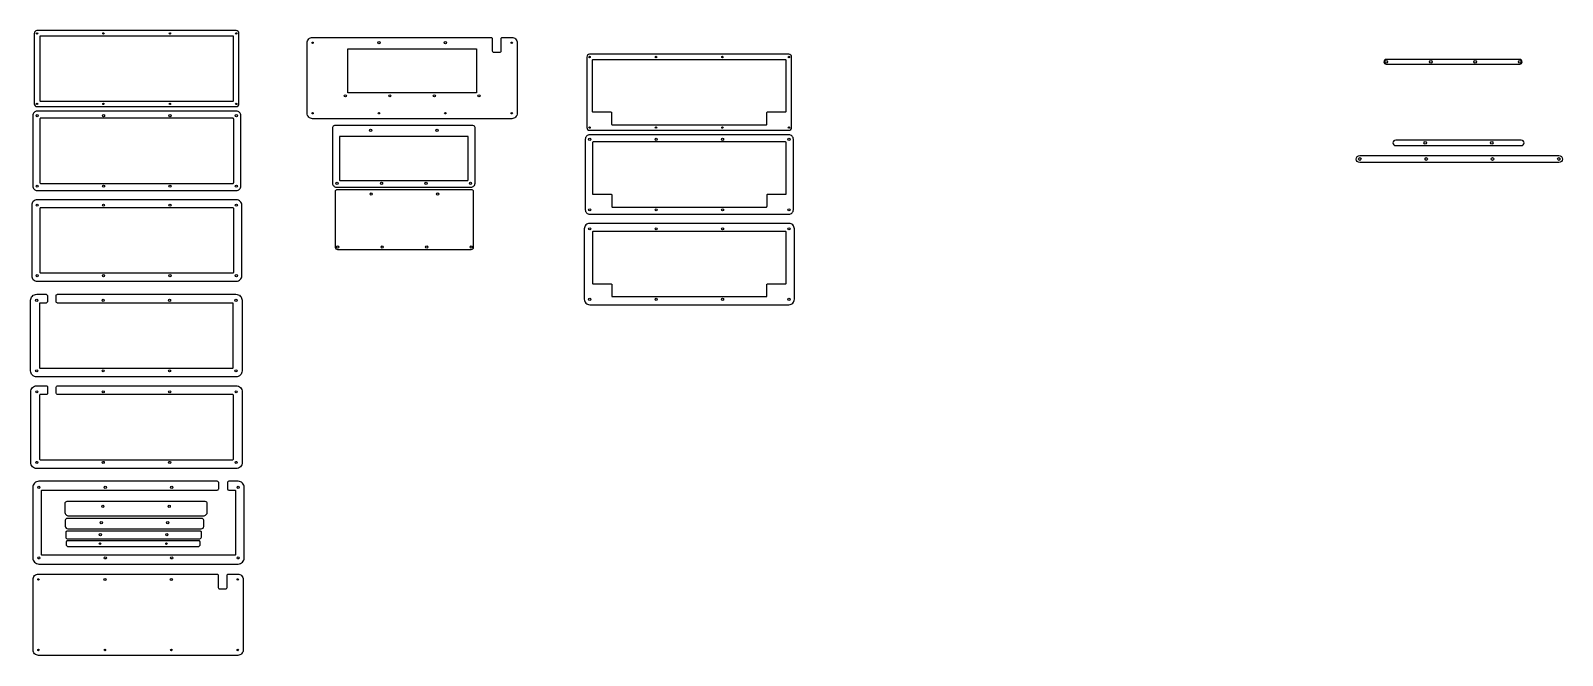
# Model space of a CAD drawing. Extents: x -370 to 4642, y -10696 to -9773.
# Drawn here: x 2377 to 4642, y -10696 to -9773 of the extents above; entities that cross this region are included whole.
import ezdxf

# ---------------------------------------------------------------- set-up
doc = ezdxf.new("R2010")
doc.units = 0
doc.header["$MEASUREMENT"] = 0

msp = doc.modelspace()

# ---------------------------------------------------------------- linework, layer by layer
at = {"linetype": 'Continuous'}
for points in [[(2681, -9772.7), (2386.3, -9772.7, 0.414214), (2382.3, -9776.7), (2382.3, -9880.9, 0.414214), (2386.3, -9884.9), (2681, -9884.9, 0.414214), (2685, -9880.9), (2685, -9776.7, 0.414214)], [(2676, -9780.7), (2391.3, -9780.7, 0.414214), (2390.3, -9781.7), (2390.3, -9875.9, 0.414214), (2391.3, -9876.9), (2676, -9876.9, 0.414214), (2677, -9875.9), (2677, -9781.7, 0.414214)], [(2785.8, -9894.8), (2785.8, -9790.6, -0.414214), (2793.8, -9782.6), (3057.7, -9782.6, -0.414214), (3059.7, -9784.6), (3059.7, -9802.6, 0.414214), (3061.7, -9804.6), (3070.7, -9804.6, 0.414214), (3072.7, -9802.6), (3072.7, -9784.6, -0.414214), (3074.7, -9782.6), (3088.5, -9782.6, -0.414214), (3096.5, -9790.6), (3096.5, -9894.8, -0.414214), (3088.5, -9902.8), (2793.8, -9902.8, -0.414214)], [(2846, -9864.1), (2846, -9800.1, -0.414214), (2846.5, -9799.6), (3035.8, -9799.6, -0.414214), (3036.3, -9800.1), (3036.3, -9864.1, -0.414214), (3035.8, -9864.6), (2846.5, -9864.6, -0.414214)], [(3498.2, -9807.7), (3203.5, -9807.7, 0.414214), (3199.5, -9811.7), (3199.5, -9915.9, 0.414214), (3203.5, -9919.9), (3498.2, -9919.9, 0.414214), (3502.2, -9915.9), (3502.2, -9811.7, 0.414214)], [(3466.7, -9892.9), (3493.2, -9892.9, 0.414214), (3494.2, -9891.9), (3494.2, -9816.7, 0.414214), (3493.2, -9815.7), (3208.5, -9815.7, 0.414214), (3207.5, -9816.7), (3207.5, -9891.9, 0.414214), (3208.5, -9892.9), (3235.1, -9892.9, -0.414214), (3236.1, -9893.9), (3236.1, -9910.9, 0.414214), (3237.1, -9911.9), (3464.7, -9911.9, 0.414214), (3465.7, -9910.9), (3465.7, -9893.9, -0.414214)], [(4381.6, -9822.2), (4579.1, -9822.2, 1), (4579.1, -9815.2), (4381.6, -9815.2, 1)], [(2681.2, -9891.7), (2386.5, -9891.7, 0.414214), (2380, -9898.2), (2380, -10002.4, 0.414214), (2386.5, -10008.9), (2681.2, -10008.9, 0.414214), (2687.7, -10002.4), (2687.7, -9898.2, 0.414214)], [(2676.2, -9902.2), (2391.5, -9902.2, 0.414214), (2390.5, -9903.2), (2390.5, -9997.4, 0.414214), (2391.5, -9998.4), (2676.2, -9998.4, 0.414214), (2677.2, -9997.4), (2677.2, -9903.2, 0.414214)], [(2823.4, -9915.9), (2823.4, -9998.2, 0.414214), (2829.1, -10003.9), (3028.4, -10003.9, 0.414214), (3034.1, -9998.2), (3034.1, -9915.9, 0.414214), (3031.1, -9912.9), (2826.4, -9912.9, 0.414214)], [(3023.4, -9928.9), (2834.1, -9928.9, 0.414214), (2833.6, -9929.4), (2833.6, -9993.4, 0.414214), (2834.1, -9993.9), (3023.4, -9993.9, 0.414214), (3023.9, -9993.4), (3023.9, -9929.4, 0.414214)], [(3498.4, -9926.7), (3203.7, -9926.7, 0.414214), (3197.2, -9933.2), (3197.2, -10037.4, 0.414214), (3203.7, -10043.9), (3498.4, -10043.9, 0.414214), (3504.9, -10037.4), (3504.9, -9933.2, 0.414214)], [(3466.9, -10014.4), (3493.4, -10014.4, 0.414214), (3494.4, -10013.4), (3494.4, -9938.2, 0.414214), (3493.4, -9937.2), (3208.7, -9937.2, 0.414214), (3207.7, -9938.2), (3207.7, -10013.4, 0.414214), (3208.7, -10014.4), (3235.3, -10014.4, -0.414214), (3236.3, -10015.4), (3236.3, -10032.4, 0.414214), (3237.3, -10033.4), (3464.9, -10033.4, 0.414214), (3465.9, -10032.4), (3465.9, -10015.4, -0.414214)], [(4395.6, -9942.5), (4581.4, -9942.5, 1), (4581.4, -9934.5), (4395.6, -9934.5, 1)], [(4342.4, -9957.4), (4637.1, -9957.4, -1), (4637.1, -9967.4), (4342.4, -9967.4, -1)], [(2827.3, -10010.1), (2827.3, -10092.5, 0.414214), (2830.9, -10096.1), (3028.4, -10096.1, 0.414214), (3032, -10092.5), (3032, -10010.1, 0.414214), (3030, -10008.1), (2829.3, -10008.1, 0.414214)], [(2681.2, -10022.6), (2386.5, -10022.6, 0.414214), (2378.5, -10030.6), (2378.5, -10134.8, 0.414214), (2386.5, -10142.8), (2681.2, -10142.8, 0.414214), (2689.2, -10134.8), (2689.2, -10030.6, 0.414214)], [(2676.2, -10034.6), (2391.5, -10034.6, 0.414214), (2390.5, -10035.6), (2390.5, -10129.8, 0.414214), (2391.5, -10130.8), (2676.2, -10130.8, 0.414214), (2677.2, -10129.8), (2677.2, -10035.6, 0.414214)], [(3498.4, -10057.5), (3203.7, -10057.5, 0.414214), (3195.7, -10065.5), (3195.7, -10169.7, 0.414214), (3203.7, -10177.7), (3498.4, -10177.7, 0.414214), (3506.4, -10169.7), (3506.4, -10065.5, 0.414214)], [(3466.8, -10146.8), (3493.4, -10146.8, 0.414214), (3494.4, -10145.8), (3494.4, -10070.5, 0.414214), (3493.4, -10069.5), (3208.7, -10069.5, 0.414214), (3207.7, -10070.5), (3207.7, -10145.8, 0.414214), (3208.7, -10146.8), (3235.3, -10146.8, -0.414214), (3236.3, -10147.8), (3236.3, -10164.7, 0.414214), (3237.3, -10165.7), (3464.8, -10165.7, 0.414214), (3465.8, -10164.7), (3465.8, -10147.8, -0.414214)], [(2416.7, -10162.2), (2680.6, -10162.2, -0.414214), (2689.6, -10171.2), (2689.6, -10275.4, -0.414214), (2680.6, -10284.4), (2385.9, -10284.4, -0.414214), (2376.9, -10275.4), (2376.9, -10171.2, -0.414214), (2385.9, -10162.2), (2399.7, -10162.2, -0.414214), (2401.7, -10164.2), (2401.7, -10173.2, -0.414214), (2399.7, -10175.2), (2390.9, -10175.2, 0.414214), (2389.9, -10176.2), (2389.9, -10270.4, 0.414214), (2390.9, -10271.4), (2675.6, -10271.4, 0.414214), (2676.6, -10270.4), (2676.6, -10176.2, 0.414214), (2675.6, -10175.2), (2416.7, -10175.2, -0.414214), (2414.7, -10173.2), (2414.7, -10164.2, -0.414214)], [(2416.9, -10297.5), (2680.8, -10297.5, -0.414214), (2689.8, -10306.5), (2689.8, -10410.7, -0.414214), (2680.8, -10419.7), (2386.1, -10419.7, -0.414214), (2377.1, -10410.7), (2377.1, -10306.5, -0.414214), (2386.1, -10297.5), (2399.9, -10297.5, -0.414214), (2401.9, -10299.5), (2401.9, -10308.5, -0.414214), (2399.9, -10310.5), (2391.1, -10310.5, 0.414214), (2390.1, -10311.5), (2390.1, -10405.7, 0.414214), (2391.1, -10406.7), (2675.8, -10406.7, 0.414214), (2676.8, -10405.7), (2676.8, -10311.5, 0.414214), (2675.8, -10310.5), (2416.9, -10310.5, -0.414214), (2414.9, -10308.5), (2414.9, -10299.5, -0.414214)], [(2653, -10438.6), (2389.1, -10438.6, 0.414214), (2380.1, -10447.6), (2380.1, -10551.8, 0.414214), (2389.1, -10560.8), (2683.8, -10560.8, 0.414214), (2692.8, -10551.8), (2692.8, -10447.6, 0.414214), (2683.8, -10438.6), (2670, -10438.6, 0.414214), (2668, -10440.6), (2668, -10449.6, 0.414214), (2670, -10451.6), (2678.8, -10451.6, -0.414214), (2679.8, -10452.6), (2679.8, -10546.8, -0.414214), (2678.8, -10547.8), (2394.1, -10547.8, -0.414214), (2393.1, -10546.8), (2393.1, -10452.6, -0.414214), (2394.1, -10451.6), (2653, -10451.6, 0.414214), (2655, -10449.6), (2655, -10440.6, 0.414214)], [(2638.2, -10471.5, 0.414214), (2635.2, -10468.5), (2430.5, -10468.5, 0.414214), (2427.5, -10471.5), (2427.5, -10483.8, 0.414214), (2433.2, -10489.5), (2632.5, -10489.5, 0.414214), (2638.2, -10483.8)], [(2632.9, -10495.8, 0.414214), (2630.9, -10493.8), (2430.2, -10493.8, 0.414214), (2428.2, -10495.8), (2428.2, -10505.2, 0.414214), (2431.8, -10508.8), (2629.3, -10508.8, 0.414214), (2632.9, -10505.2)], [(2629.5, -10514, 0.414214), (2628, -10512.5), (2430.3, -10512.5, 0.414214), (2428.8, -10514), (2428.8, -10521.3, 0.414214), (2431, -10523.5), (2627.3, -10523.5, 0.414214), (2629.5, -10521.3)], [(2626.2, -10526.7), (2430.9, -10526.7, 0.414214), (2429.7, -10527.9), (2429.7, -10532.9, 0.414214), (2431.5, -10534.7), (2625.6, -10534.7, 0.414214), (2627.4, -10532.9), (2627.4, -10527.9, 0.414214)], [(2380.5, -10687.8), (2380.5, -10583.6, -0.414214), (2388.5, -10575.6), (2652.4, -10575.6, -0.414214), (2654.4, -10577.6), (2654.4, -10595.6, 0.414214), (2656.4, -10597.6), (2665.4, -10597.6, 0.414214), (2667.4, -10595.6), (2667.4, -10577.6, -0.414214), (2669.4, -10575.6), (2683.2, -10575.6, -0.414214), (2691.2, -10583.6), (2691.2, -10687.8, -0.414214), (2683.2, -10695.8), (2388.5, -10695.8, -0.414214)]]:
    msp.add_lwpolyline(points, format="xyb", close=True, dxfattribs=at)
for centre, radius in [((2386.3, -9776.8), 1.05), ((2484.6, -9776.8), 1.05), ((2582.8, -9776.8), 1.05), ((2681, -9776.8), 1.05), ((2793.8, -9790.6), 1.05), ((2892, -9790.6), 1.6), ((2990.2, -9790.6), 1.6), ((3088.5, -9790.6), 1.05), ((3203.5, -9811.7), 1.05), ((3301.8, -9811.7), 1.05), ((3400, -9811.7), 1.05), ((3498.2, -9811.7), 1.05), ((4381.6, -9818.7), 2), ((4447.5, -9818.7), 2), ((4513.3, -9818.7), 2), ((4579.1, -9818.7), 2), ((2842.4, -9869), 1.6), ((2908.2, -9869), 1.6), ((2974, -9869), 1.6), ((3039.9, -9869), 1.6), ((2386.5, -9898.3), 1.6), ((2386.3, -9881), 1.05), ((2484.8, -9898.3), 1.6), ((2484.6, -9881), 1.05), ((2583, -9898.3), 1.6), ((2582.8, -9881), 1.05), ((2681.2, -9898.3), 1.6), ((2681, -9881), 1.05), ((2793.8, -9894.8), 1.05), ((2892, -9894.8), 1.05), ((2990.2, -9894.8), 1.05), ((3088.5, -9894.8), 1.05), ((2879.7, -9919.9), 1.6), ((2977.9, -9919.9), 1.6), ((3203.5, -9915.9), 1.05), ((3301.8, -9915.9), 1.05), ((3400, -9915.9), 1.05), ((3498.2, -9915.9), 1.05), ((3203.7, -9933.2), 1.6), ((3302, -9933.2), 1.6), ((3400.2, -9933.2), 1.6), ((3498.4, -9933.2), 1.6), ((4439.4, -9938.5), 2), ((4537.6, -9938.5), 2), ((4342.4, -9962.4), 2), ((4440.6, -9962.4), 2), ((4538.9, -9962.4), 2), ((4637.1, -9962.4), 2), ((2386.5, -10002.5), 1.6), ((2484.8, -10002.5), 1.6), ((2583, -10002.5), 1.6), ((2681.2, -10002.5), 1.6), ((2830, -9998.3), 1.6), ((2895.9, -9998.3), 1.6), ((2961.7, -9998.3), 1.6), ((3027.5, -9998.3), 1.6), ((2386.5, -10030.6), 1.6), ((2484.7, -10030.6), 1.6), ((2582.9, -10030.6), 1.6), ((2681.2, -10030.6), 1.6), ((2880.5, -10014.1), 1.6), ((2978.8, -10014.1), 1.6), ((3203.7, -10037.4), 1.6), ((3302, -10037.4), 1.6), ((3400.2, -10037.4), 1.6), ((3498.4, -10037.4), 1.6), ((3203.7, -10065.6), 1.6), ((3301.9, -10065.6), 1.6), ((3400.2, -10065.6), 1.6), ((3498.4, -10065.6), 1.6), ((2830.9, -10092.5), 1.6), ((2896.7, -10092.5), 1.6), ((2962.6, -10092.5), 1.6), ((3028.4, -10092.5), 1.6), ((2386.5, -10134.8), 1.6), ((2484.7, -10134.8), 1.6), ((2582.9, -10134.8), 1.6), ((2681.2, -10134.8), 1.6), ((2385.9, -10171.2), 1.6), ((2484.2, -10171.2), 1.6), ((2582.4, -10171.2), 1.6), ((2680.6, -10171.2), 1.6), ((3203.7, -10169.8), 1.6), ((3301.9, -10169.8), 1.6), ((3400.2, -10169.8), 1.6), ((3498.4, -10169.8), 1.6), ((2385.9, -10275.4), 1.6), ((2484.2, -10275.4), 1.6), ((2582.4, -10275.4), 1.6), ((2680.6, -10275.4), 1.6), ((2386.1, -10306.5), 1.6), ((2484.3, -10306.5), 1.6), ((2582.6, -10306.5), 1.6), ((2680.8, -10306.5), 1.6), ((2386.1, -10410.7), 1.6), ((2484.3, -10410.7), 1.6), ((2582.6, -10410.7), 1.6), ((2680.8, -10410.7), 1.6), ((2389.1, -10447.6), 1.6), ((2487.3, -10447.6), 1.6), ((2585.5, -10447.6), 1.6), ((2683.8, -10447.6), 1.6), ((2483.7, -10475.6), 1.6), ((2581.9, -10475.6), 1.6), ((2481.4, -10499.8), 1.6), ((2579.6, -10499.8), 1.6), ((2480, -10517.5), 1.6), ((2479.5, -10530.7), 1.05), ((2578.3, -10517.5), 1.6), ((2577.7, -10530.7), 1.05), ((2389.1, -10551.8), 1.6), ((2487.3, -10551.8), 1.6), ((2585.5, -10551.8), 1.6), ((2683.8, -10551.8), 1.6), ((2388.5, -10583.6), 1.05), ((2486.8, -10583.6), 1.6), ((2585, -10583.6), 1.6), ((2683.2, -10583.6), 1.05), ((2388.5, -10687.8), 1.05), ((2486.8, -10687.8), 1.05), ((2585, -10687.8), 1.05), ((2683.2, -10687.8), 1.05)]:
    msp.add_circle(centre, radius, dxfattribs=at)

doc.saveas('drawing.dxf')
